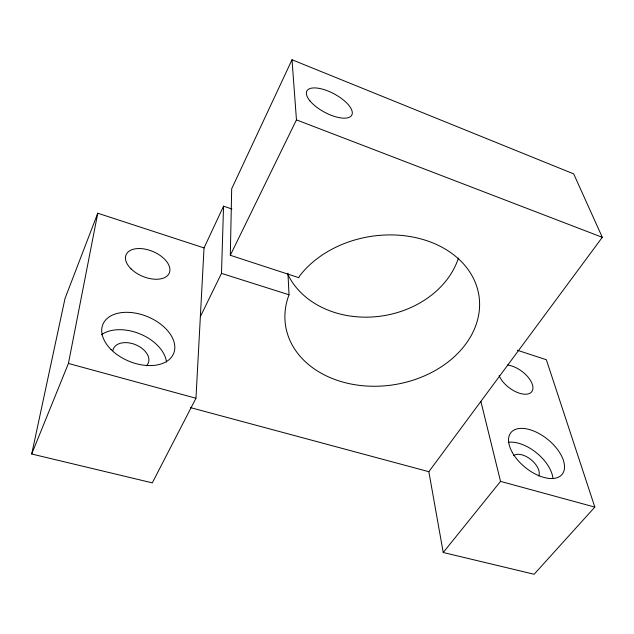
<?xml version="1.0" encoding="UTF-8"?>
<svg xmlns="http://www.w3.org/2000/svg" width="634" height="634" viewBox="0 0 634 634"><rect width="100%" height="100%" fill="white"/><g stroke="black" fill="none" stroke-linecap="round" stroke-linejoin="round"><path stroke-width="0.95" d="M231.901 209.006L223.556 206.169L221.488 273.373L289.017 294.778A97.842 75.058 -8.9 0 0 395.909 384.402A97.842 75.058 -8.9 0 0 463.961 264.386A97.842 75.058 -8.9 0 0 299.906 275.584L298.772 277.66L230.316 255.288L231.687 188.781L292.012 59.747L573.691 173.898L602.3 237.322L428.846 471.704L443.229 552.499L534.137 574.253L594.835 507.097L546.357 359.732L517.352 350.261M204.045 247.918L97.763 213.222L65.017 298.479L31.7 454.007L152.303 482.87L195.969 398.247L204.045 247.918L223.556 206.169M31.7 454.007L68.424 363.456L97.763 213.222M200.352 316.651L221.488 273.373M230.316 255.288L296.458 119.866L292.012 59.747M443.229 552.499L500.535 481.38L480.873 401.393M190.462 407.599L428.846 471.704M68.424 363.456L195.969 398.247M500.535 481.38L594.835 507.097M296.458 119.866L602.3 237.322M287.947 273.27L289.017 294.778M458.43 258.078A90.202 73.013 -9.1 0 1 375.811 316.707A90.202 73.013 -9.1 0 1 287.487 273.69M507.572 365.057A20.193 10.382 36.6 0 1 531.395 382.128A20.193 10.382 36.6 0 1 521.933 393.865A20.193 10.382 36.6 0 1 499.124 375.534M513.651 455.64A16.326 9.098 39.5 0 1 531.007 459.658A16.326 9.098 39.5 0 1 538.749 475.983M112.836 350.689A18.877 12.181 21.9 0 1 136.461 345.086A18.877 12.181 21.9 0 1 146.446 365.786M508.397 442.27A32.659 18.212 39.5 0 1 536.61 452.922A32.659 18.212 39.5 0 1 552.959 478.535M101.408 334.76A37.771 24.377 21.9 0 1 140.328 334.047A37.771 24.377 21.9 0 1 166.504 362.038M310.034 100.98A25.479 10.35 28.3 0 0 349.778 117.052A25.479 10.35 28.3 0 0 328.253 91.106A25.479 10.35 28.3 0 0 310.034 100.98M131.095 268.903A23.45 13.441 22.8 0 0 168.81 273.967A23.45 13.441 22.8 0 0 143.157 248.813A23.45 13.441 22.8 0 0 131.095 268.903M512.438 452.692A33.023 17.966 39.2 0 0 560.931 475.555A33.023 17.966 39.2 0 0 536.213 432.111A33.023 17.966 39.2 0 0 512.438 452.692M111.101 349.572A38.262 24.14 22.3 0 0 173.042 354.786A38.262 24.14 22.3 0 0 130.644 312.483A38.262 24.14 22.3 0 0 111.101 349.572"/></g></svg>
